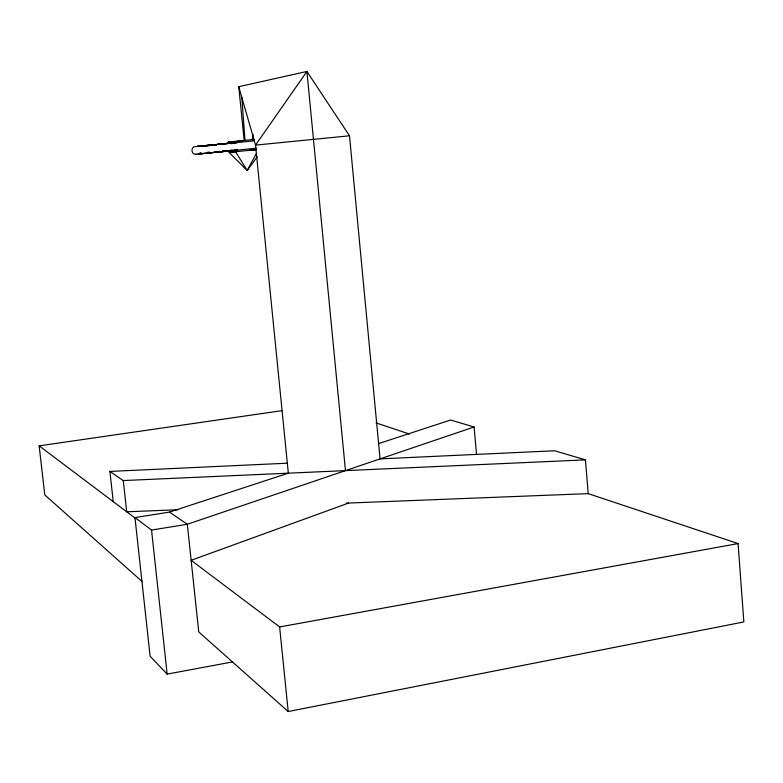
<?xml version="1.0" encoding="UTF-8"?>
<svg xmlns="http://www.w3.org/2000/svg" width="783" height="783" viewBox="0 0 783 783"><rect width="100%" height="100%" fill="white"/><g stroke="black" fill="none" stroke-linecap="round" stroke-linejoin="round"><path stroke-width="1.17" d="M252.292 139.198L253.075 134.382M256.276 153.644L247.193 170.528L229.018 152.362L256.119 149.661M257.216 156.815L247.193 170.528L235.566 151.716M348.592 503.058L191.14 560.305L279.629 626.948L288.203 711.532L743.85 621.947L738.066 543.568L588.209 493.633L346.164 503.146M476.504 454.111L474.097 426.98L187.313 524.267L151.54 530.052L134.97 517.592L150.13 656.291L167.151 674.104L232.717 661.88M134.97 517.592L169.48 512.102L288.33 473.177L255.532 145.119L238.756 86.698L306.907 71.468L349.502 135.802L380.039 458.887L554.628 450.773L585.43 459.875L588.209 493.633M378.59 443.609L450.587 420.031L474.097 426.98M279.629 626.948L738.066 543.568M142.31 581.7L44.768 494.905L39.15 445.85L282.017 410.644M195.926 146.548C190.063 146.206 191.081 155.719 196.719 154.153L195.975 154.222M215.893 144.914L215.501 144.992M228.107 143.524L230.779 143.211M199.88 146.157L198.99 146.264L200.839 146.127M223.331 143.827L224.016 143.778L220.033 144.209M224.975 143.7L222.313 143.925L232.052 142.907M216.216 144.875L215.178 145.002L215.795 144.972M233.872 142.829L236.74 142.516L233.921 142.839M211.674 145.1L216.744 144.601M201.945 145.932L197.091 146.46L201.074 146.127M211.038 145.051L208.581 145.325M233.305 142.907L236.74 142.516L231.21 142.995M200.36 146.078L208.992 145.198M212.271 144.924L209.854 145.168L214.63 144.747M223.977 143.808L220.649 144.15M228.636 143.387L232.159 143.025M219.7 144.503L223.253 144.141M200.605 153.135L199.704 153.233L201.554 153.057M230.711 143.181L222.01 144.258M233.853 142.888L254.475 140.813M221.139 144.346L224.271 144.023M200.663 153.752L199.773 153.84L201.623 153.664M212.369 152.587L209.218 152.9L211.821 152.636M216.637 152.205L215.912 152.284L225.602 151.325M228.861 150.962L231.543 150.688M216.96 152.176L215.922 152.274L218.467 152.029M218.76 151.99L217.821 152.088L219.573 151.922M224.408 151.383L224.104 151.413M225.749 151.256L225.387 151.285M252.195 139.805L254.504 139.57M203.795 145.716L215.579 144.581M211.332 145.012L213.818 144.767M225.553 143.71L229.859 143.269M207.084 146.01L209.051 145.814M227.687 151.099L229.253 150.953M235.38 150.287L234.636 150.365L237.533 150.072L236.965 150.13M236.417 150.189L237.503 150.082L233.941 150.424M224.741 143.788L197.091 146.46L206.947 145.569M215.305 144.601L221.834 144.092M206.761 152.509L208.728 152.313M223.214 150.894L224.682 150.747M230.378 150.179L232.453 149.974M223.233 150.904L225.445 150.679M202.738 153.537L197.874 154.036L199.929 153.83M212.722 152.538L229.116 150.953M229.282 152.333L236.28 151.638M249.356 150.336L256.364 149.641M253.144 139.501L227.98 142.105L234.802 141.517M242.681 140.754L237.083 141.302M217.136 144.366L223.488 143.739M217.439 144.395L228.156 143.279M210.529 145.217L215.687 144.698M214.885 151.726L217.048 151.511M207.671 152.45L209.756 152.245M222.431 150.953L225.543 150.737M202.817 153.546L217.508 152.088M217.919 152.019L235.076 150.316M256.354 148.202L197.874 154.036L204.226 153.409M231.367 150.679L235.654 150.258M219.26 144.219L221.726 143.974M205.919 145.667L211.136 145.149M349.502 135.802L255.532 145.119L306.907 71.468L345.46 470.612M211.341 152.685L210.627 152.754M212.976 144.904L209.296 145.266M220.923 144.062L223.39 143.818M227.08 143.397L234.89 142.653L233.168 142.829M202.034 146.029L206.957 145.55M220.933 144.503L224.868 144.111M201.711 146.049L203.453 145.883M230.662 143.681L232.375 143.524M113.241 501.649L109.904 471.435L287.508 463.184M109.904 471.435L123.283 480.566L585.43 459.875M177.986 509.762L126.709 511.779L123.283 480.566M376.016 422.908L409.411 434.036M169.48 512.102L187.313 524.267L198.745 631.93L288.203 711.532M39.15 445.85L135.42 518.346M151.54 530.052L167.151 674.104M238.756 86.698L244.139 140.157M241.839 97.415L244.962 140.059"/></g></svg>
